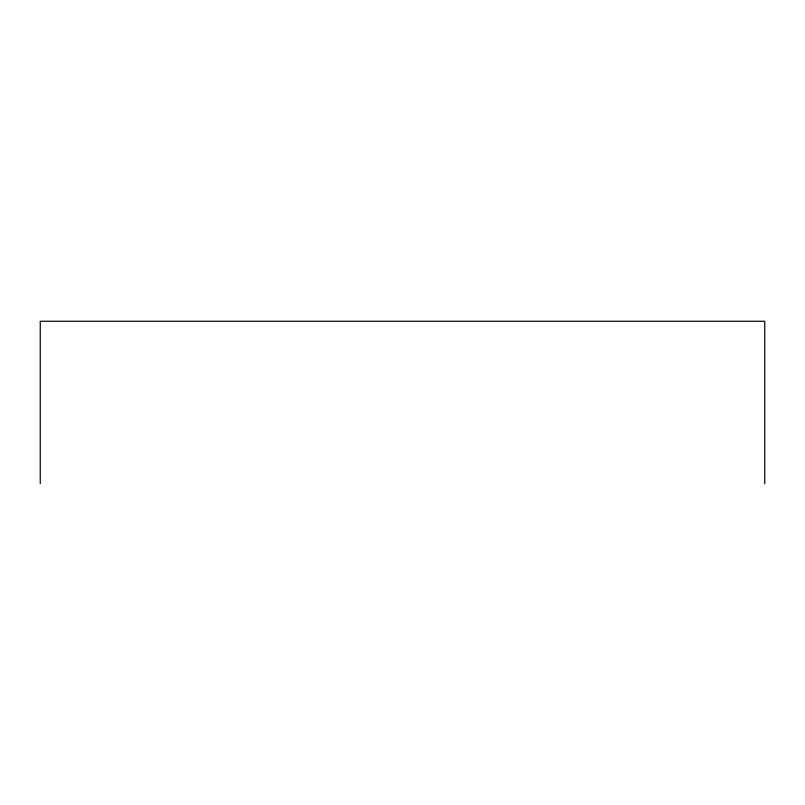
<?xml version="1.0" encoding="UTF-8"?>
<svg xmlns="http://www.w3.org/2000/svg" width="805" height="805" viewBox="0 0 805 805"><rect width="100%" height="100%" fill="white"/><g stroke="black" fill="none" stroke-linecap="round" stroke-linejoin="round"><path stroke-width="1.21" d="M764.75 483.745L764.75 321.255L40.25 321.255L40.25 483.745"/></g></svg>
